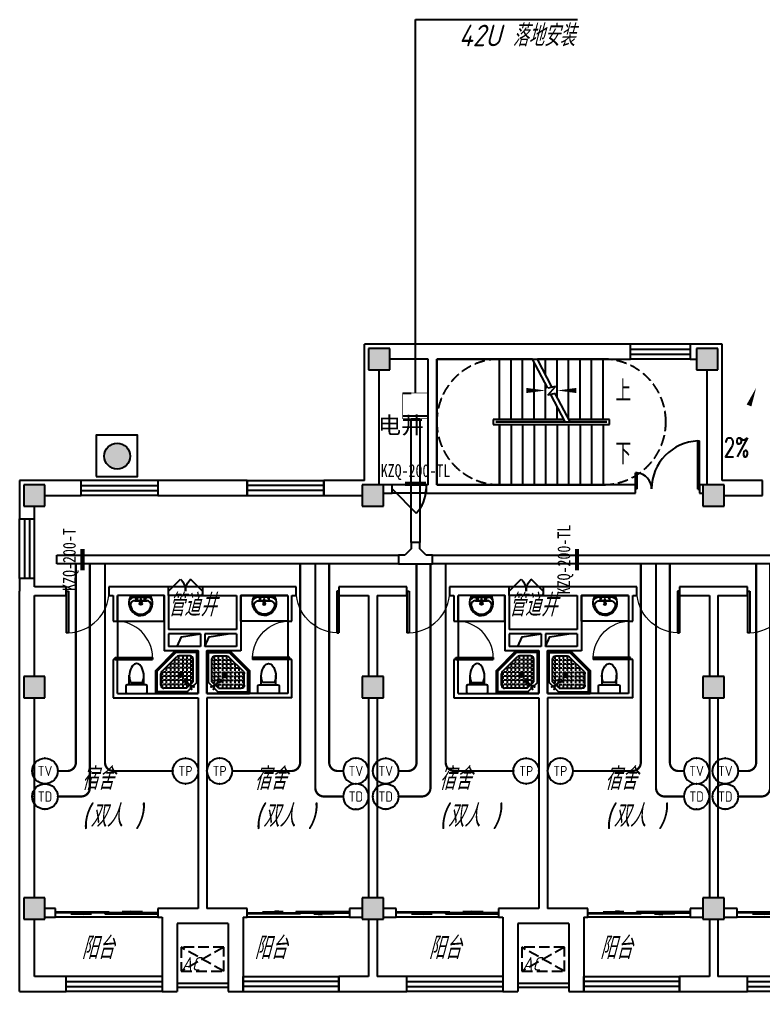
# Model space of a CAD drawing. Extents: x 0 to 2972856, y -1269770 to 0.
# Drawn here: x 2674856 to 2692306, y -1092156 to -1069332 of the extents above; entities that cross this region are included whole.
import ezdxf
from ezdxf.enums import TextEntityAlignment as Align

# ---------------------------------------------------------------- set-up
doc = ezdxf.new("R2010")
doc.units = 0
doc.header["$LTSCALE"] = 1000
doc.header["$PDSIZE"] = 50
doc.linetypes.add('DASH', pattern=[0.35, 0.25, -0.1])
doc.linetypes.add('接地线', pattern=[1.35002, 0.5, -1e-05, 1e-05, 0.5, -0.125, 0.1, -0.125])
for name, color, linetype in [('1-建筑底图', 8, 'Continuous'), ('CABLETRAY_DIM', 3, 'Continuous'), ('CABLETRAY_PDS', 4, 'Continuous'), ('EQUIP-通讯', 3, 'Continuous'), ('PUB_TEXT', 7, 'Continuous'), ('WIRE-综合布线', 4, 'Continuous'), ('抗震支吊架', 2, 'Continuous'), ('洁具', 251, 'Continuous'), ('电-线路-接地网', 6, '接地线'), ('空调外机', 251, 'Continuous'), ('防火分区', 255, 'Continuous')]:
    doc.layers.add(name, color=color, linetype=linetype)
doc.styles.add('_TCH_DIM', font='SIMPLEX', dxfattribs={"bigfont": 'GBCBIG'})
doc.styles.add('_TEL_ATTDEF', font='GBENOR', dxfattribs={"width": 0.8, "height": 3, "bigfont": 'GBCBIG'})
doc.styles.add('_TEL_DIM', font='SIMPLEX', dxfattribs={"width": 0.8, "height": 3.5, "bigfont": 'HZTXT'})
doc.styles.add('kzcad', font='', dxfattribs={"width": 0.8})
doc.styles.get("Standard").update_dxf_attribs({"font": 'gbeitc.shx', "bigfont": 'gbcbig.shx'})
doc.styles.add('黑体', font='')
doc.styles.get('kzcad').set_extended_font_data('SimSun')
doc.styles.get('黑体').set_extended_font_data('SimHei')
doc.linetypes.add('JIEDI', pattern='A,1.25,-0.25,0.25,-0.25,0.625,["/",Standard,S=0.6,R=0,X=0,Y=-0.3],0.625,-0.25,0.25,-0.25', length=4)

# ---------------------------------------------------------------- blocks, each defined once
blk = doc.blocks.new('$equip$00003204')
at = {"const_width": 0.05}
blk.add_lwpolyline([(0, 0.5, -1), (0, -0.5, -1), (0, 0.5, 0.021884)], format="xyb", dxfattribs=at)
blk.add_circle((0, 0), 0.5)
for p in [(0, 0.5), (-0.5, 0), (0.5, 0), (0, -0.5)]:
    blk.add_point(p)
at = {"color": 7, "style": '_TEL_ATTDEF'}
blk.add_attdef('$TEXT$', text='', height=0.4, dxfattribs=at).set_placement((0, 0), align=Align.MIDDLE_CENTER)
at = {"color": 7, "style": '_TEL_DIM', "flags": 1}
for tag in ['A', 'REMARK']:
    blk.add_attdef(tag, text='', height=0.00002, dxfattribs=at).set_placement((0, 0), align=Align.MIDDLE_CENTER)
blk = doc.blocks.new('$equip$00003208')
at = {"const_width": 0.05}
blk.add_lwpolyline([(0, 0.5, -1), (0, -0.5, -1), (0, 0.5, 0.021884)], format="xyb", dxfattribs=at)
blk.add_circle((0, 0), 0.5)
for p in [(0, 0.5), (-0.5, 0), (0.5, 0), (0, -0.5)]:
    blk.add_point(p)
at = {"color": 7, "style": '_TEL_ATTDEF'}
blk.add_attdef('$TEXT$', text='', height=0.4, dxfattribs=at).set_placement((0, 0), align=Align.MIDDLE_CENTER)
at = {"color": 7, "style": '_TEL_DIM', "flags": 1}
for tag in ['A', 'REMARK']:
    blk.add_attdef(tag, text='', height=0.00002, dxfattribs=at).set_placement((0, 0), align=Align.MIDDLE_CENTER)
blk = doc.blocks.new('$equip$00003209')
at = {"const_width": 0.05}
blk.add_lwpolyline([(0, 0.5, -1), (0, -0.5, -1), (0, 0.5, 0.021884)], format="xyb", dxfattribs=at)
blk.add_circle((0, 0), 0.5)
for p in [(0, 0.5), (-0.5, 0), (0.5, 0), (0, -0.5)]:
    blk.add_point(p)
at = {"color": 7, "style": '_TEL_ATTDEF'}
blk.add_attdef('$TEXT$', text='', height=0.4, dxfattribs=at).set_placement((0, 0), align=Align.MIDDLE_CENTER)
at = {"color": 7, "style": '_TEL_DIM', "flags": 1}
for tag in ['A', 'REMARK']:
    blk.add_attdef(tag, text='', height=0.00002, dxfattribs=at).set_placement((0, 0), align=Align.MIDDLE_CENTER)
blk = doc.blocks.new('19寸标准机柜')
at = {"layer": 'CABLETRAY_PDS'}
blk.add_line((-300, 0), (-100, 0), dxfattribs=at)
at = {"layer": '电-线路-接地网', "color": 3, "linetype": 'JIEDI', "const_width": 15}
blk.add_lwpolyline([(-300, 0), (300, 0), (300, -600), (-300, -600)], close=True, dxfattribs=at)
at = {"layer": '电-线路-接地网', "color": 3, "linetype": 'JIEDI'}
blk.add_lwpolyline([(-300, -531), (300, -531)], dxfattribs=at)
blk = doc.blocks.new('A$C2CDD3BEF')
at = {"layer": '防火分区'}
h = blk.add_hatch(color=6, dxfattribs=at)
h.dxf.hatch_style = 1
edge = h.paths.add_edge_path()
edge.add_arc((460, 446), 282, 0, 360)
at = {"layer": '防火分区', "color": 6}
blk.add_lwpolyline([(0, 0), (900, 0), (900, 900), (0, 900)], close=True, dxfattribs=at)
blk.add_circle((460, 446), 282, dxfattribs=at)
blk = doc.blocks.new('1F平面-CAD导入_dwg_Drawing4_t3_dwg_$plan$00001613-474159-1F-927810-1F')
at = {"layer": '洁具'}
for p, q in [((-30, 250), (-170, 250)), ((-200, 170), (-430, 170)), ((-260, -140), (-260, 140)), ((-200, -170), (-200, -220)), ((-170, -250), (-30, -250))]:
    blk.add_line(p, q, dxfattribs=at)
for points in [[(-200, 220), (-200, 170), (-200, -170), (-430, -170)], [(0, -220), (0, 220)]]:
    blk.add_lwpolyline(points, dxfattribs=at)
for centre, radius, start, end in [((-170, 220), 30, 90, 180), ((-30, 220), 30, 0, 90), ((-590, 0), 110, 123.4509, 236.5491), ((-413, -227), 398, 67.4505, 126.6381), ((-413, 227), 398, 233.3619, 292.5495), ((-170, -220), 30, 180, 270), ((-30, -220), 30, 270, 0)]:
    blk.add_arc(centre, radius, start, end, dxfattribs=at)
blk = doc.blocks.new('$lvtry$00000169')
at = {"color": 0}
for p, q in [((259, -36), (259, 0)), ((259, -36), (36, -259)), ((276, -120), (120, -276)), ((144, -151), (291, -298)), ((151, -144), (298, -291)), ((183, -213), (205, -213)), ((220, -213), (243, -213)), ((259, -24), (976, -24)), ((259, -36), (964, -36)), ((270, -213), (270, -143)), ((270, -213), (340, -213)), ((276, -120), (808, -120)), ((366, -213), (366, -143)), ((366, -213), (436, -213)), ((462, -213), (462, -143)), ((462, -213), (532, -213)), ((558, -213), (558, -143)), ((558, -213), (628, -213)), ((655, -213), (655, -143)), ((655, -213), (725, -213)), ((751, -213), (751, -143)), ((751, -213), (821, -213)), ((847, -213), (847, -143)), ((847, -213), (880, -213)), ((880, -192), (880, -460)), ((964, -36), (976, -24)), ((964, -36), (964, -525)), ((976, -24), (976, -530)), ((36, -259), (0, -259)), ((24, -259), (24, -976)), ((36, -259), (36, -964)), ((120, -276), (120, -808)), ((120, -309), (147, -309)), ((120, -405), (147, -405)), ((173, -309), (173, -239)), ((173, -309), (243, -309)), ((173, -405), (173, -335)), ((173, -405), (243, -405)), ((173, -501), (173, -431)), ((270, -263), (270, -239)), ((270, -405), (270, -335)), ((270, -405), (340, -405)), ((270, -501), (270, -431)), ((334, -309), (340, -309)), ((366, -309), (366, -239)), ((366, -309), (436, -309)), ((366, -405), (366, -335)), ((366, -405), (379, -405)), ((366, -501), (366, -431)), ((462, -309), (462, -239)), ((462, -309), (532, -309)), ((462, -405), (462, -335)), ((462, -405), (532, -405)), ((462, -501), (462, -431)), ((558, -309), (558, -239)), ((558, -309), (628, -309)), ((558, -405), (558, -335)), ((558, -405), (628, -405)), ((558, -501), (558, -431)), ((655, -309), (655, -239)), ((655, -309), (725, -309)), ((655, -405), (655, -335)), ((655, -405), (725, -405)), ((655, -501), (655, -431)), ((751, -309), (751, -239)), ((751, -309), (821, -309)), ((751, -405), (751, -335)), ((751, -405), (821, -405)), ((751, -501), (751, -431)), ((847, -309), (847, -239)), ((847, -309), (880, -309)), ((847, -405), (847, -335)), ((847, -405), (880, -405)), ((847, -501), (847, -431)), ((120, -501), (147, -501)), ((120, -598), (147, -598)), ((173, -501), (243, -501)), ((173, -598), (173, -528)), ((173, -598), (243, -598)), ((173, -694), (173, -624)), ((270, -501), (340, -501)), ((270, -598), (270, -528)), ((270, -598), (340, -598)), ((270, -694), (270, -624)), ((366, -501), (436, -501)), ((366, -598), (366, -528)), ((366, -598), (436, -598)), ((366, -694), (366, -624)), ((462, -501), (532, -501)), ((462, -598), (462, -528)), ((462, -598), (532, -598)), ((462, -694), (462, -624)), ((859, -511), (511, -859)), ((964, -525), (525, -964)), ((976, -530), (530, -976)), ((558, -501), (628, -501)), ((558, -598), (558, -528)), ((558, -598), (628, -598)), ((558, -694), (558, -624)), ((655, -501), (725, -501)), ((655, -598), (655, -528)), ((655, -598), (725, -598)), ((655, -694), (655, -624)), ((751, -501), (821, -501)), ((751, -598), (751, -528)), ((751, -598), (773, -598)), ((847, -501), (867, -501)), ((964, -525), (976, -530)), ((120, -694), (147, -694)), ((120, -790), (147, -790)), ((173, -694), (243, -694)), ((173, -790), (173, -720)), ((173, -790), (243, -790)), ((173, -878), (173, -816)), ((192, -880), (460, -880)), ((270, -694), (340, -694)), ((270, -790), (270, -720)), ((270, -790), (340, -790)), ((270, -880), (270, -816)), ((366, -694), (436, -694)), ((366, -790), (366, -720)), ((366, -790), (436, -790)), ((366, -880), (366, -816)), ((462, -694), (532, -694)), ((462, -790), (462, -720)), ((462, -790), (532, -790)), ((462, -880), (462, -816)), ((558, -694), (628, -694)), ((558, -790), (558, -720)), ((558, -790), (580, -790)), ((655, -694), (676, -694)), ((36, -964), (24, -976)), ((24, -976), (530, -976)), ((36, -964), (525, -964)), ((525, -964), (530, -976))]:
    blk.add_line(p, q, dxfattribs=at)
blk.add_lwpolyline([(0, 0), (0, -1000), (540, -1000), (1000, -540), (1000, 0)], close=True)
for points in [[(0, 0), (0, -1000)], [(0, 0), (1000, 0)], [(1000, 0), (1000, -540)], [(136, -190), (148, -178), (132, -162), (121, -174)], [(190, -136), (178, -148), (162, -132), (174, -121)], [(1000, -540), (540, -1000)], [(0, -1000), (540, -1000)]]:
    blk.add_lwpolyline(points, close=True, dxfattribs=at)
for radius in [43.8, 31.1]:
    blk.add_circle((416, -428), radius, dxfattribs=at)
for centre, radius, start, end in [((808, -192), 72, 0, 90), ((296, -296), 40.6, 142.583, 128.4197), ((296, -296), 28.6, 145.828, 125.6599), ((808, -460), 72, 315, 0), ((192, -808), 72, 180, 270), ((460, -808), 72, 270, 315)]:
    blk.add_arc(centre, radius, start, end, dxfattribs=at)
for p in [(103, -156, 0), (156, -102, 0), (416, -428, 0)]:
    blk.add_point(p, dxfattribs=at)
blk = doc.blocks.new('$lvtry$00000178')
at = {"color": 0}
for p, q in [((-238, 0), (238, 0)), ((-214, -36), (-272, -91)), ((-180, -23), (180, -23)), ((-142, -105), (140, -105)), ((140, -105), (-142, -105)), ((216, -37), (268, -91))]:
    blk.add_line(p, q, dxfattribs=at)
blk.add_lwpolyline([(-104, -430, 0.224698), (110, -425, 0.348046), (269, -79), (239, 0), (-241, 0), (-271, -79, 0.356844)], format="xyb", close=True, dxfattribs=at)
for centre, radius in [((-100, -65), 16.3), ((1, -172), 31.6), ((100, -65), 16.3)]:
    blk.add_circle(centre, radius, dxfattribs=at)
at = {"color": 0, "lineweight": 13}
blk.add_circle((1, -172), 23, dxfattribs=at)
at = {"color": 0}
for centre, radius, start, end in [((-142, -205), 100, 90, 190.5602), ((-1, -179), 243, 190.5602, 349.4398), ((-180, -73), 50, 90, 133.181), ((140, -205), 100, 349.4398, 90), ((180, -73), 50, 44.5607, 90)]:
    blk.add_arc(centre, radius, start, end, dxfattribs=at)
for p in [(0, -65), (1, -172)]:
    blk.add_point(p, dxfattribs=at)
blk = doc.blocks.new('A$C70365C93')
at = {"layer": '洁具'}
blk.add_lwpolyline([(-1900, 2300), (-1900, 1700), (-800, 1700), (-800, 2300)], close=True, dxfattribs=at)
blk.add_blockref('$lvtry$00000178', (-1350, 2280), dxfattribs=at)
at = {"layer": '洁具', "rotation": 180}
blk.add_blockref('$lvtry$00000169', (0, 0), dxfattribs=at)
at = {"layer": '洁具', "extrusion": (0, 0, -1), "xscale": -1, "zscale": -1, "rotation": 90}
blk.add_blockref('1F平面-CAD导入_dwg_Drawing4_t3_dwg_$plan$00001613-474159-1F-927810-1F', (1450, 0), dxfattribs=at)
blk = doc.blocks.new('A$Cf5a72a1b')
at = {"layer": '空调外机', "linetype": 'DASH'}
for p, q in [((1000, 563), (0, 0)), ((1000, 0), (0, 563))]:
    blk.add_line(p, q, dxfattribs=at)
blk.add_lwpolyline([(1000, 563), (0, 563), (0, 0), (1000, 0)], close=True, dxfattribs=at)
at = {"layer": 'PUB_TEXT'}
blk.add_text('AC', height=315, dxfattribs=at).set_placement((5, 18))
blk = doc.blocks.new('$DorLib2D$00000131')
at = {"color": 0, "linetype": 'Continuous'}
for p, q in [((0.15, 0.125), (0.2319, 0.1973)), ((0.2319, 0.1973), (0.2319, 0.125)), ((-0.5, 0.125), (-0.5, 0)), ((0.0192, 0.125), (-0.5, 0.125)), ((0.0192, 0), (0.0192, 0.125)), ((0.35, 0.125), (0.15, 0.125)), ((-0.5, 0), (0.0192, 0)), ((-0.024, 0), (0.5, 0)), ((-0.024, -0.125), (-0.024, 0)), ((0.5, 0), (0.5, -0.125)), ((-0.35, -0.125), (-0.15, -0.125)), ((-0.2319, -0.1973), (-0.2319, -0.125)), ((-0.15, -0.125), (-0.2319, -0.1973)), ((0.5, -0.125), (-0.024, -0.125))]:
    blk.add_line(p, q, dxfattribs=at)
blk = doc.blocks.new('$WINLIB2D$00000001')
at = {"color": 0}
for points in [[(-0.5, 0.5), (-0.5, -0.5)], [(-0.5, 0.5), (0.5, 0.5)], [(0.5, -0.5), (0.5, 0.5)], [(0.5, 0.167), (-0.5, 0.167)], [(0.5, -0.167), (-0.5, -0.167)], [(-0.5, -0.5), (0.5, -0.5)]]:
    blk.add_lwpolyline(points, dxfattribs=at)
blk = doc.blocks.new('$DorLib2D$00000116')
at = {"color": 0}
for p, q in [((-0.5, 0), (-0.146, 0.354)), ((0.5, 0), (0.146, 0.354))]:
    blk.add_line(p, q, dxfattribs=at)
for centre, start, end in [((-0.5, 0), 0, 45), ((0.5, 0), 135, 180)]:
    blk.add_arc(centre, 0.5, start, end, dxfattribs=at)
blk = doc.blocks.new('$DorLib2D$00000001')
for p, q in [((0.45, 0.975), (0.5, 0.975)), ((0.45, 0), (0.45, 0.975)), ((0.5, 0), (0.5, 0.975)), ((0.5, 0), (0.45, 0))]:
    blk.add_line(p, q)
at = {"lineweight": 13}
blk.add_arc((0.475, 0), 0.975, 91.4693, 180, dxfattribs=at)
blk = doc.blocks.new('$DorLib2D$00000114')
at = {"color": 0}
blk.add_line((0.5, 0), (-0.207, 0.707), dxfattribs=at)
blk.add_arc((0.5, 0), 1, 135, 180, dxfattribs=at)
blk = doc.blocks.new('$DorLib2D$00000225')
at = {"color": 0}
for p, q in [((0.475, -0.001), (0.475, 0.752)), ((0.475, 0.752), (0.5, 0.752)), ((0.5, -0.001), (0.5, 0.752)), ((-0.5, 0), (-0.5, 0.252)), ((-0.475, 0.252), (-0.5, 0.252)), ((-0.475, 0), (-0.475, 0.252)), ((-0.475, 0), (-0.5, 0)), ((0.475, -0.001), (0.5, -0.001))]:
    blk.add_line(p, q, dxfattribs=at)
for centre, radius, start, end in [((0.505, -0.002), 0.755, 92.2493, 179.7238), ((-0.501, 0.003), 0.251, 359.7899, 84.0974)]:
    blk.add_arc(centre, radius, start, end, dxfattribs=at)
blk = doc.blocks.new('1-二层建筑底图')
at = {"layer": '1-建筑底图'}
for points in [[(7600, 12900), (7600, 12400), (8100, 12400), (8100, 12900)], [(15300, 12900), (15300, 12400), (15800, 12400), (15800, 12900)], [(-500, 9200), (0, 9200), (0, 9700), (-500, 9700)], [(7450, 9200), (7950, 9200), (7950, 9700), (7450, 9700)], [(15450, 9200), (15950, 9200), (15950, 9700), (15450, 9700)], [(-500, 4700), (0, 4700), (0, 5200), (-500, 5200)], [(7450, 4700), (7950, 4700), (7950, 5200), (7450, 5200)], [(15450, 4700), (15950, 4700), (15950, 5200), (15450, 5200)], [(-500, -500), (0, -500), (0, 0), (-500, 0)], [(7450, -500), (7950, -500), (7950, 0), (7450, 0)], [(15450, -500), (15950, -500), (15950, 0), (15450, 0)]]:
    blk.add_hatch(color=256, dxfattribs=at).paths.add_polyline_path(points)
for p, q in [((9100, 13000), (7500, 13000)), ((7500, 9800), (7500, 13000)), ((7600, 12900), (7600, 12400)), ((8100, 12900), (7600, 12900)), ((8100, 12400), (8100, 12900)), ((13750, 13000), (9100, 13000)), ((13750, 12650), (13750, 13000)), ((15900, 13000), (15150, 13000)), ((15150, 13000), (15150, 12650)), ((15300, 12900), (15300, 12400)), ((15800, 12900), (15300, 12900)), ((15800, 12400), (15800, 12900)), ((15900, 9800), (15900, 13000)), ((9000, 12650), (8100, 12650)), ((9000, 9700), (9000, 12650)), ((9200, 9700), (9200, 12650)), ((9200, 12650), (13750, 12650)), ((10675, 12650), (9200, 12650)), ((9200, 12650), (9200, 9700)), ((11450.4, 12650), (10675, 12650)), ((10675, 11235), (10675, 12650)), ((10675, 11235), (10675, 12650)), ((10945, 11235), (10945, 12650)), ((11215, 11235), (11215, 12650)), ((11807.2, 11963.3), (11450.4, 12650)), ((11485, 11235), (11485, 12583.5)), ((13105, 12650), (11563.1, 12650)), ((11908.3, 11985.7), (11563.1, 12650)), ((11755, 12280.7), (11755, 12650)), ((12025, 11761.1), (12025, 12650)), ((12295, 11241.5), (12295, 12650)), ((12565, 11235), (12565, 12650)), ((12835, 11235), (12835, 12650)), ((13105, 11235), (13105, 12650)), ((15150, 12650), (15300, 12650)), ((7600, 12400), (8100, 12400)), ((7850, 9700), (7850, 12400)), ((15300, 12400), (15800, 12400)), ((15550, 9700), (15550, 12400)), ((11755, 11235), (11755, 12063.9)), ((11989.6, 12003.6), (11807.2, 11963.3)), ((11807.7, 11805.5), (11989.6, 12003.6)), ((11982, 11843.9), (11807.7, 11805.5)), ((12216.9, 11175), (11880.9, 11821.6)), ((12329.6, 11175), (11982, 11843.9)), ((12025, 11235), (12025, 11544.3)), ((12185.7, 11235), (10525, 11235)), ((10525, 11235), (10525, 11115)), ((13255, 11235), (12298.4, 11235)), ((13255, 11115), (13255, 11235)), ((10525, 11115), (13255, 11115)), ((12216.9, 11175), (10585, 11175)), ((10585, 11175), (10585, 11175)), ((10585, 11175), (12216.9, 11175)), ((12216.9, 11175), (10675, 11175)), ((10675, 11175), (13105, 11175)), ((10675, 11115), (10675, 9700)), ((10675, 9700), (10675, 11115)), ((10945, 11115), (10945, 9700)), ((11215, 11115), (11215, 9700)), ((11485, 11115), (11485, 9700)), ((11755, 11115), (11755, 9700)), ((12025, 11115), (12025, 9700)), ((12295, 11115), (12295, 9700)), ((13105, 11175), (12329.6, 11175)), ((13195, 11175), (12329.6, 11175)), ((12329.6, 11175), (13195, 11175)), ((12565, 11115), (12565, 9700)), ((12835, 11115), (12835, 9700)), ((13105, 11175), (13105, 11175)), ((13105, 11115), (13105, 9700)), ((13195, 11175), (13195, 11175)), ((-600, 9800), (-600, 8900)), ((850, 9800), (-600, 9800)), ((0, 9700), (-500, 9700)), ((-500, 9700), (-500, 9200)), ((0, 9200), (0, 9700)), ((850, 9450), (850, 9800)), ((4750, 9800), (2650, 9800)), ((2650, 9800), (2650, 9450)), ((4750, 9450), (4750, 9800)), ((7500, 9800), (6550, 9800)), ((6550, 9800), (6550, 9450)), ((7950, 9700), (7450, 9700)), ((7450, 9700), (7450, 9200)), ((7950, 9200), (7950, 9700)), ((8150, 9700), (7950, 9700)), ((8150, 9500), (8150, 9700)), ((8950, 9700, 100), (8150, 9700, 100)), ((9000, 9700), (8950, 9700)), ((8950, 9700), (8950, 9500)), ((13870, 9700), (9200, 9700)), ((9200, 9700), (10675, 9700)), ((10675, 9700), (13105, 9700)), ((13870, 9500), (13870, 9700)), ((15450, 9700), (15370, 9700)), ((15370, 9700), (15370, 9500)), ((15950, 9700), (15450, 9700)), ((15450, 9700), (15450, 9200)), ((16850, 9800), (15900, 9800)), ((15950, 9200), (15950, 9700)), ((16850, 9450), (16850, 9800)), ((0, 9450), (850, 9450)), ((2650, 9450), (4750, 9450)), ((6550, 9450), (7450, 9450)), ((7950, 9500), (8150, 9500)), ((8950, 9500, 100), (8150, 9500, 100)), ((8950, 9500), (9100, 9500)), ((9100, 9500), (13870, 9500)), ((15370, 9500), (15450, 9500)), ((15950, 9450), (16850, 9450)), ((-500, 9200), (0, 9200)), ((-250, 8900), (-250, 9200)), ((7450, 9200), (7950, 9200)), ((15450, 9200), (15950, 9200)), ((-600, 8900), (-250, 8900)), ((-250, 7500), (-600, 7500)), ((-600, 7500), (-600, 7200)), ((-250, 7300), (-250, 7500)), ((-600, 4950), (-600, 7200)), ((500, 7300), (-250, 7300)), ((-250, 5200), (-250, 7100)), ((-250, 7100), (500, 7100)), ((500, 7100), (500, 7300)), ((1600, 7300), (1500, 7300)), ((1500, 7300), (1500, 7100)), ((1500, 7100), (1600, 7100)), ((2800, 7300), (1600, 7300)), ((1600, 7100), (1600, 6500)), ((2800, 7100), (1700, 7100)), ((1700, 6500), (1700, 7100)), ((2900, 7300), (2800, 7300)), ((2800, 7100), (2800, 6300)), ((3700, 7300), (2900, 7300)), ((2900, 7100), (2900, 7300)), ((3700, 7100), (2900, 7100)), ((2900, 7100), (2900, 6300)), ((4600, 7300), (3700, 7300)), ((3700, 7300), (3700, 7100)), ((3700, 7100), (4500, 7100)), ((4500, 7100), (4500, 6300)), ((5800, 7300), (4600, 7300)), ((5700, 7100), (4600, 7100)), ((4600, 7100), (4600, 6300)), ((5700, 7100), (5700, 6500)), ((5900, 7300), (5800, 7300)), ((5800, 6500), (5800, 7100)), ((5800, 7100), (5900, 7100)), ((5900, 7100), (5900, 7300)), ((7700, 7300), (6900, 7300)), ((6900, 7300), (6900, 7100)), ((6900, 7100), (7600, 7100)), ((7600, 7100), (7600, 5200)), ((8500, 7300), (7700, 7300)), ((7800, 7100), (8500, 7100)), ((7800, 7100), (7800, 5200)), ((8500, 7100), (8500, 7300)), ((9600, 7300), (9500, 7300)), ((9500, 7300), (9500, 7100)), ((9500, 7100), (9600, 7100)), ((10800, 7300), (9600, 7300)), ((9600, 7100), (9600, 6500)), ((10800, 7100), (9700, 7100)), ((9700, 6500), (9700, 7100)), ((10900, 7300), (10800, 7300)), ((10800, 7100), (10800, 6300)), ((11700, 7300), (10900, 7300)), ((10900, 7100), (10900, 7300)), ((11700, 7100), (10900, 7100)), ((10900, 7100), (10900, 6300)), ((12600, 7300), (11700, 7300)), ((11700, 7300), (11700, 7100)), ((11700, 7100), (12500, 7100)), ((12500, 7100), (12500, 6300)), ((13800, 7300), (12600, 7300)), ((13700, 7100), (12600, 7100)), ((12600, 7100), (12600, 6300)), ((13700, 7100), (13700, 6500)), ((13900, 7300), (13800, 7300)), ((13800, 6500), (13800, 7100)), ((13800, 7100), (13900, 7100)), ((13900, 7100), (13900, 7300)), ((15700, 7300), (14900, 7300)), ((14900, 7300), (14900, 7100)), ((14900, 7100), (15600, 7100)), ((15600, 7100), (15600, 5200)), ((16500, 7300), (15700, 7300)), ((15800, 7100), (15800, 5200)), ((15800, 7100), (16500, 7100)), ((16500, 7100), (16500, 7300)), ((1600, 6500), (1700, 6500)), ((1700, 6500), (1700, 5600)), ((5700, 6500), (5700, 5600)), ((5700, 6500), (5800, 6500)), ((9600, 6500), (9700, 6500)), ((9700, 6500), (9700, 5600)), ((13700, 6500), (13700, 5600)), ((13700, 6500), (13800, 6500)), ((2800, 6300), (2800, 5800)), ((3700, 6300), (2900, 6300)), ((3650, 6200), (2900, 6200)), ((2900, 6200), (2900, 5900)), ((3650, 6200), (3650, 5900)), ((4500, 6300), (3700, 6300)), ((4500, 6200), (3750, 6200)), ((3750, 6200), (3750, 5900)), ((4500, 6200), (4500, 5900)), ((4600, 6300), (4600, 5800)), ((10800, 6300), (10800, 5800)), ((11700, 6300), (10900, 6300)), ((11650, 6200), (10900, 6200)), ((10900, 6200), (10900, 5900)), ((11650, 6200), (11650, 5900)), ((12500, 6300), (11700, 6300)), ((12500, 6200), (11750, 6200)), ((11750, 6200), (11750, 5900)), ((12500, 6200), (12500, 5900)), ((12600, 6300), (12600, 5800)), ((3600, 5800), (2800, 5800)), ((3650, 5900), (2900, 5900)), ((3600, 5800), (3600, 4800)), ((4500, 5900), (3750, 5900)), ((3800, 5800), (3800, 4800)), ((4600, 5800), (3800, 5800)), ((11600, 5800), (10800, 5800)), ((11650, 5900), (10900, 5900)), ((11600, 5800), (11600, 4800)), ((12500, 5900), (11750, 5900)), ((11800, 5800), (11800, 4800)), ((12600, 5800), (11800, 5800)), ((1700, 5600), (1600, 5600)), ((1600, 5600), (1600, 4700)), ((1700, 4800), (1700, 5600)), ((5800, 5600), (5700, 5600)), ((5700, 5600), (5700, 4800)), ((5800, 4700), (5800, 5600)), ((9700, 5600), (9600, 5600)), ((9600, 5600), (9600, 4700)), ((9700, 4800), (9700, 5600)), ((13800, 5600), (13700, 5600)), ((13700, 5600), (13700, 4800)), ((13800, 4700), (13800, 5600)), ((0, 5200), (-500, 5200)), ((-500, 5200), (-500, 4700)), ((0, 4700), (0, 5200)), ((7950, 5200), (7450, 5200)), ((7450, 5200), (7450, 4700)), ((7950, 4700), (7950, 5200)), ((15950, 5200), (15450, 5200)), ((15450, 5200), (15450, 4700)), ((15950, 4700), (15950, 5200)), ((-600, -400), (-600, 4950)), ((1700, 4800), (3600, 4800)), ((5700, 4800), (3800, 4800)), ((9700, 4800), (11600, 4800)), ((13700, 4800), (11800, 4800)), ((-500, 4700), (0, 4700)), ((-250, 0), (-250, 4700)), ((1600, 4700), (3600, 4700)), ((3600, 4700), (3600, -250)), ((5800, 4700), (3800, 4700)), ((3800, 4700), (3800, -250)), ((7450, 4700), (7950, 4700)), ((7600, 4700), (7600, 0)), ((7800, 4700), (7800, 0)), ((9600, 4700), (11600, 4700)), ((11600, 4700), (11600, -250)), ((13800, 4700), (11800, 4700)), ((11800, 4700), (11800, -250)), ((15450, 4700), (15950, 4700)), ((15600, 4700), (15600, 0)), ((15800, 4700), (15800, 0)), ((0, 0), (-500, 0)), ((-500, 0), (-500, -500)), ((0, -500), (0, 0)), ((7950, 0), (7450, 0)), ((7450, 0), (7450, -500)), ((7950, -500), (7950, 0)), ((15950, 0), (15450, 0)), ((15450, 0), (15450, -500)), ((15950, -500), (15950, 0)), ((-600, -2200), (-600, -400)), ((250, -250), (0, -250)), ((0, -450), (250, -450)), ((250, -450), (250, -250)), ((2650, -450), (250, -450)), ((3000, -250), (2650, -250)), ((2650, -250), (2650, -450)), ((2650, -450), (2750, -450)), ((2750, -450), (2750, -1850)), ((3600, -250), (3000, -250)), ((4400, -250), (3800, -250)), ((4750, -250), (4400, -250)), ((4650, -450), (4650, -1850)), ((4650, -450), (4750, -450)), ((4750, -450), (4750, -250)), ((7150, -450), (4750, -450)), ((7450, -250), (7150, -250)), ((7150, -250), (7150, -450)), ((7150, -450), (7450, -450)), ((8250, -250), (7950, -250)), ((7950, -450), (8250, -450)), ((8250, -450), (8250, -250)), ((10650, -450), (8250, -450)), ((11000, -250), (10650, -250)), ((10650, -250), (10650, -450)), ((10650, -450), (10750, -450)), ((10750, -450), (10750, -1850)), ((11600, -250), (11000, -250)), ((12400, -250), (11800, -250)), ((12750, -250), (12400, -250)), ((12650, -450), (12650, -1850)), ((12650, -450), (12750, -450)), ((12750, -450), (12750, -250)), ((15150, -450), (12750, -450)), ((15450, -250), (15150, -250)), ((15150, -250), (15150, -450)), ((15150, -450), (15450, -450)), ((16250, -250), (15950, -250)), ((15950, -450), (16250, -450)), ((16250, -450), (16250, -250)), ((18650, -450), (16250, -450)), ((-500, -500), (0, -500)), ((-250, -1850), (-250, -500)), ((3700, -600), (3100, -600)), ((3100, -600), (3100, -2200)), ((4300, -600), (3700, -600)), ((4300, -600), (4300, -2200)), ((7450, -500), (7950, -500)), ((7600, -500), (7600, -1850)), ((7800, -500), (7800, -1850)), ((11100, -600), (11100, -2200)), ((11700, -600), (11100, -600)), ((12300, -600), (11700, -600)), ((12300, -600), (12300, -2200)), ((15450, -500), (15950, -500)), ((15600, -500), (15600, -1850)), ((15800, -500), (15800, -1850)), ((500, -1850), (-250, -1850)), ((500, -2200), (500, -1850)), ((2750, -1850), (2750, -2200)), ((4650, -2200), (4650, -1850)), ((7600, -1850), (6900, -1850)), ((6900, -1850), (6900, -2200)), ((8500, -1850), (7800, -1850)), ((8500, -2200), (8500, -1850)), ((10750, -1850), (10750, -2200)), ((12650, -2200), (12650, -1850)), ((15600, -1850), (14900, -1850)), ((14900, -1850), (14900, -2200)), ((16500, -1850), (15800, -1850)), ((16500, -2200), (16500, -1850)), ((-600, -2200), (500, -2200)), ((2750, -2200), (3100, -2200)), ((4300, -2200), (4650, -2200)), ((6900, -2200), (7700, -2200)), ((7700, -2200), (8500, -2200)), ((10750, -2200), (11100, -2200)), ((12300, -2200), (12650, -2200)), ((14900, -2200), (15700, -2200)), ((15700, -2200), (16500, -2200))]:
    blk.add_line(p, q, dxfattribs=at)
at = {"layer": '1-建筑底图', "color": 9, "linetype": 'DASH'}
for p, q in [((9200, 11175), (9200, 11175)), ((14580, 11175), (14580, 11175))]:
    blk.add_line(p, q, dxfattribs=at)
for points in [[(10675, 12650, 0.4142136), (9200, 11175)], [(13105, 12650, -0.4142136), (14580, 11175)], [(10675, 9700, -0.4142136), (9200, 11175)], [(13105, 9700, 0.4142136), (14580, 11175)]]:
    blk.add_lwpolyline(points, format="xyb", dxfattribs=at)
at = {"layer": '1-建筑底图'}
for points in [[(13240, 10437.5, 0, 0, 0), (9937.5, 10437.5, 0, 0, 0), (9937.5, 11912.5, 0, 0, 0), (11755, 11912.5, 0, 120, 0), (11305, 11912.5, 0, 0, 0)], [(13240, 11912.5, 0, 0, 0), (12025, 11912.5, 0, 120, 0), (12475, 11912.5, 0, 0, 0)], [(16283.5, 10943.5, 0, 0, 0), (16700.1, 11977.5, 0, 120, 0), (16532, 11560.1, 0, 0, 0)]]:
    blk.add_lwpolyline(points, format="xyseb", dxfattribs=at)
for points in [[(3100, 5900), (3203.6, 6130.3), (3650, 6200)], [(3750, 5900), (3853.6, 6130.3), (4300, 6200)], [(11100, 5900), (11203.6, 6130.3), (11650, 6200)], [(11750, 5900), (11853.6, 6130.3), (12300, 6200)], [(3100, -2000), (4300, -2000)], [(11100, -2000), (12300, -2000)], [(3100, -2100), (4300, -2100)], [(11100, -2100), (12300, -2100)]]:
    blk.add_lwpolyline(points, dxfattribs=at)
for name, p, xscale, yscale, zscale, rotation in [('$WINLIB2D$00000001', (14450, 12825), 1400, -350, 1400, 180), ('$DorLib2D$00000225', (14620, 9600), -1500, -1500, 200, 180), ('$WINLIB2D$00000001', (1750, 9625), 1800, -350, 1800, 180.0000000000004), ('$WINLIB2D$00000001', (5650, 9625), -1800, -350, -1800, 180.0000000000004), ('$DorLib2D$00000114', (8550, 9600), 800, 800, 200, 180), ('$WINLIB2D$00000001', (-425, 8200), 1400, -350, 1400, 89.99999999999444), ('$DorLib2D$00000116', (3300, 7200), 800, -800, 200, 179.9999999994664), ('$DorLib2D$00000116', (11300, 7200), 800, -800, 200, 179.9999999994664), ('$DorLib2D$00000001', (1650, 6050), 900, 900, 900, 269.9999999994664), ('$DorLib2D$00000001', (5750, 6050), 900, -900, 900, 269.9999999994664), ('$DorLib2D$00000001', (9650, 6050), 900, 900, 900, 269.9999999994664), ('$DorLib2D$00000001', (13750, 6050), 900, -900, 900, 269.9999999994664), ('$DorLib2D$00000131', (1450, -350), 2400, 200, 2400, 180), ('$DorLib2D$00000131', (5950, -350), -2400, 200, -2400, 180), ('$DorLib2D$00000131', (9450, -350), 2400, 200, 2400, 180), ('$DorLib2D$00000131', (13950, -350), -2400, 200, -2400, 180), ('$DorLib2D$00000131', (17450, -350), 2400, 200, 2400, 180), ('$WINLIB2D$00000001', (1625, -2025), 2249.999999993481, -350, 2249.999999993481, 179.999999999999), ('$WINLIB2D$00000001', (5775, -2025), -2249.999999993481, -350, -2249.999999993481, 179.9999999999989), ('$WINLIB2D$00000001', (9625, -2025), 2249.999999993481, -350, 2249.999999993481, 180.000000000003), ('$WINLIB2D$00000001', (13775, -2025), -2249.999999993481, -350, -2249.999999993481, 180.0000000000041), ('$WINLIB2D$00000001', (17625, -2025), 2249.999999993481, -350, 2249.999999993481, 179.999999999999)]:
    blk.add_blockref(name, p, dxfattribs=dict(at, xscale=xscale, yscale=yscale, zscale=zscale, rotation=rotation))
for name, p, xscale, yscale, zscale in [('A$C2CDD3BEF', (1198.6, 9890.2), 1.08, 1.08, 1.08), ('$DorLib2D$00000001', (1000, 7200), -1000, -1000, -1000), ('$DorLib2D$00000001', (6400, 7200), 1000, -1000, 1000), ('$DorLib2D$00000001', (9000, 7200), -1000, -1000, -1000), ('$DorLib2D$00000001', (14400, 7200), 1000, -1000, 1000), ('$DorLib2D$00000001', (17000, 7200), -1000, -1000, -1000)]:
    blk.add_blockref(name, p, dxfattribs=dict(at, xscale=xscale, yscale=yscale, zscale=zscale))
for name, p in [('A$C70365C93', (3600, 4800)), ('A$C70365C93', (11600, 4800)), ('A$Cf5a72a1b', (3200.5, -1723.5)), ('A$Cf5a72a1b', (11200.5, -1723.5))]:
    blk.add_blockref(name, p, dxfattribs=at)
at = {"layer": '1-建筑底图', "xscale": -1, "rotation": 359.9999999999999}
for p in [(3800, 4800), (11800, 4800)]:
    blk.add_blockref('A$C70365C93', p, dxfattribs=at)
at = {"layer": '1-建筑底图', "color": 7, "style": '_TCH_DIM'}
for s, p in [('上', (13397.5, 11650)), ('下', (13397.5, 10175))]:
    blk.add_text(s, height=506.4, dxfattribs=at).set_placement(p)
at = {"layer": '1-建筑底图', "style": '黑体'}
blk.add_text('电井', height=394.3, dxfattribs=at).set_placement((7822.7, 10898.9))
at = {"layer": '1-建筑底图', "color": 7, "style": '_TCH_DIM', "width": 0.705882}
blk.add_text('2%', height=446.25, dxfattribs=at).set_placement((15939.7, 10351.2))
at = {"layer": '1-建筑底图'}
for s, p in [('管道井', (2885.3, 6613)), ('管道井', (10885.3, 6613)), ('宿舍', (856.7, 2536.2)), ('宿舍', (4911.2, 2536.2)), ('宿舍', (9250.7, 2536.2)), ('宿舍', (13140.6, 2536.2)), ('(', (856.7, 1664.1)), ('双人', (1066.7, 1664.1)), (')', (2116.7, 1664.1)), ('(', (4911.2, 1664.1)), ('双人', (5121.2, 1664.1)), (')', (6171.2, 1664.1)), ('(', (9250.7, 1664.1)), ('双人', (9460.7, 1664.1)), (')', (10510.7, 1664.1)), ('(', (13140.6, 1664.1)), ('双人', (13350.6, 1664.1)), (')', (14400.6, 1664.1)), ('阳台', (856.7, -1438.1)), ('阳台', (4917.2, -1438.1)), ('阳台', (9007.2, -1438.1)), ('阳台', (13027, -1438.1))]:
    blk.add_text(s, height=525, dxfattribs=at).set_placement(p)

msp = doc.modelspace()

# ---------------------------------------------------------------- linework, layer by layer
at = {"layer": 'CABLETRAY_DIM', "linetype": 'ByBlock'}
for p, q in [((2684156, -1078106), (2684156, -1069332)), ((2684156, -1069332), (2687958, -1069332))]:
    msp.add_line(p, q, dxfattribs=at)
at = {"layer": 'CABLETRAY_PDS', "linetype": 'ByBlock'}
for p, q in [((2684056, -1081613), (2684056, -1078706)), ((2684056, -1078706), (2684256, -1078706)), ((2684256, -1078706), (2684256, -1081613)), ((2684256, -1081613), (2684056, -1081613)), ((2684256, -1081613), (2684056, -1081613)), ((2684056, -1081613), (2684056, -1081763)), ((2684256, -1081763), (2684256, -1081613)), ((2684056, -1081763), (2683906, -1081913)), ((2684406, -1081913), (2684256, -1081763)), ((2675736, -1082113), (2675736, -1081913)), ((2675736, -1081913), (2683756, -1081913)), ((2683756, -1081913), (2683756, -1082113)), ((2683906, -1081913), (2683756, -1081913)), ((2683756, -1081913), (2683756, -1082113)), ((2684556, -1081913), (2684406, -1081913)), ((2684556, -1082113), (2684556, -1081913)), ((2684556, -1082113), (2684556, -1081913)), ((2684556, -1081913), (2763856, -1081913)), ((2683756, -1082113), (2675736, -1082113)), ((2683756, -1082113), (2684556, -1082113)), ((2763856, -1082113), (2684556, -1082113))]:
    msp.add_line(p, q, dxfattribs=at)
at = {"layer": 'WIRE-综合布线', "linetype": 'Continuous', "const_width": 52.5}
for points in [[(2675756, -1087575), (2676307, -1087575, 0.414214), (2676507, -1087375), (2676507, -1082113)], [(2675756, -1086977), (2675981, -1086977, 0.414214), (2676181, -1086777), (2676181, -1082113)], [(2676865, -1082113), (2676865, -1086777, 0.414214), (2677065, -1086977), (2678455, -1086977)], [(2681447, -1082113), (2681447, -1086777, -0.414214), (2681247, -1086977), (2679857, -1086977)], [(2682456, -1087575), (2682004, -1087575, -0.414214), (2681804, -1087375), (2681804, -1082113)], [(2682456, -1086977), (2682330, -1086977, -0.414214), (2682130, -1086777), (2682130, -1082113)], [(2683756, -1087575), (2684307, -1087575, 0.414214), (2684507, -1087375), (2684507, -1082113)], [(2683756, -1086977), (2683981, -1086977, 0.414214), (2684181, -1086777), (2684181, -1082113)], [(2684865, -1082113), (2684865, -1086777, 0.414214), (2685065, -1086977), (2686455, -1086977)], [(2689447, -1082113), (2689447, -1086777, -0.414214), (2689247, -1086977), (2687857, -1086977)], [(2690456, -1087575), (2690004, -1087575, -0.414214), (2689804, -1087375), (2689804, -1082113)], [(2690456, -1086977), (2690330, -1086977, -0.414214), (2690130, -1086777), (2690130, -1082113)], [(2691731, -1087575), (2692282, -1087575, 0.414214), (2692482, -1087375), (2692482, -1082113)], [(2691731, -1086977), (2691956, -1086977, 0.414214), (2692156, -1086777), (2692156, -1082113)]]:
    msp.add_lwpolyline(points, format="xyb", dxfattribs=at)
at = {"layer": '抗震支吊架', "color": 2, "const_width": 100}
for points in [[(2683906, -1080234), (2684406, -1080234)], [(2676336, -1082263), (2676336, -1081763)], [(2687949, -1082263), (2687949, -1081763)]]:
    msp.add_lwpolyline(points, dxfattribs=at)

# ---------------------------------------------------------------- block references
at = {"layer": '1-建筑底图', "linetype": 'ByBlock'}
msp.add_blockref('1-二层建筑底图', (2675456, -1089956), dxfattribs=at)
msp.add_blockref('1-二层建筑底图', (2675456, -1089956), dxfattribs=at)
at = {"layer": 'EQUIP-通讯', "linetype": 'JIEDI', "xscale": 600, "yscale": 600, "zscale": 600}
for name, p, values in [('$equip$00003204', (2675456, -1086977), {'$TEXT$': 'TV'}), ('$equip$00003208', (2678755, -1086977), {'$TEXT$': 'TP'}), ('$equip$00003204', (2683456, -1086977), {'$TEXT$': 'TV'}), ('$equip$00003208', (2686755, -1086977), {'$TEXT$': 'TP'}), ('$equip$00003204', (2691431, -1086977), {'$TEXT$': 'TV'}), ('$equip$00003209', (2675456, -1087577), {'$TEXT$': 'TD'}), ('$equip$00003209', (2683456, -1087577), {'$TEXT$': 'TD'}), ('$equip$00003209', (2691431, -1087577), {'$TEXT$': 'TD'})]:
    msp.add_blockref(name, p, dxfattribs=at).add_auto_attribs(values)
at = {"layer": 'EQUIP-通讯', "linetype": 'JIEDI'}
ref = msp.add_blockref('$equip$00003208', (2679557, -1086977), dxfattribs=dict(at, xscale=-600, yscale=600, zscale=600))
ref.add_attrib('$TEXT$', 'TP', dxfattribs={"layer": '0', "color": 7, "height": 240, "style": '_TEL_ATTDEF'}).set_placement((2679557, -1086977), align=Align.MIDDLE_CENTER)
ref = msp.add_blockref('$equip$00003204', (2682756, -1086977), dxfattribs=dict(at, xscale=-600, yscale=600, zscale=600))
ref.add_attrib('$TEXT$', 'TV', dxfattribs={"layer": '0', "color": 7, "height": 240, "style": '_TEL_ATTDEF'}).set_placement((2682756, -1086977), align=Align.MIDDLE_CENTER)
ref = msp.add_blockref('$equip$00003208', (2687557, -1086977), dxfattribs=dict(at, xscale=-600, yscale=600, zscale=600))
ref.add_attrib('$TEXT$', 'TP', dxfattribs={"layer": '0', "color": 7, "height": 240, "style": '_TEL_ATTDEF'}).set_placement((2687557, -1086977), align=Align.MIDDLE_CENTER)
ref = msp.add_blockref('$equip$00003204', (2690756, -1086977), dxfattribs=dict(at, xscale=-600, yscale=600, zscale=600))
ref.add_attrib('$TEXT$', 'TV', dxfattribs={"layer": '0', "color": 7, "height": 240, "style": '_TEL_ATTDEF'}).set_placement((2690756, -1086977), align=Align.MIDDLE_CENTER)
ref = msp.add_blockref('$equip$00003209', (2682756, -1087577), dxfattribs=dict(at, xscale=-600, yscale=600, zscale=600))
ref.add_attrib('$TEXT$', 'TD', dxfattribs={"layer": '0', "color": 7, "height": 240, "style": '_TEL_ATTDEF'}).set_placement((2682756, -1087577), align=Align.MIDDLE_CENTER)
ref = msp.add_blockref('$equip$00003209', (2690756, -1087577), dxfattribs=dict(at, xscale=-600, yscale=600, zscale=600))
ref.add_attrib('$TEXT$', 'TD', dxfattribs={"layer": '0', "color": 7, "height": 240, "style": '_TEL_ATTDEF'}).set_placement((2690756, -1087577), align=Align.MIDDLE_CENTER)
at = {"layer": '电-线路-接地网', "linetype": 'ByBlock'}
msp.add_blockref('19寸标准机柜', (2684156, -1078106), dxfattribs=at)

# ---------------------------------------------------------------- texts
at = {"layer": 'CABLETRAY_DIM', "color": 7, "linetype": 'ByBlock'}
msp.add_text('42U 落地安装', height=506.4, dxfattribs=at).set_placement((2685172, -1069962))
at = {"layer": '抗震支吊架', "color": 2, "style": 'kzcad', "width": 0.8}
for s, rotation, p in [('KZQ-200-TL', 359.8854, (2684156, -1080074)), ('KZQ-200-T', 89.8854, (2676176, -1082013)), ('KZQ-200-TL', 89.8854, (2687789, -1082013))]:
    msp.add_text(s, height=300, rotation=rotation, dxfattribs=at).set_placement(p, align=Align.CENTER)

doc.saveas('drawing.dxf')
